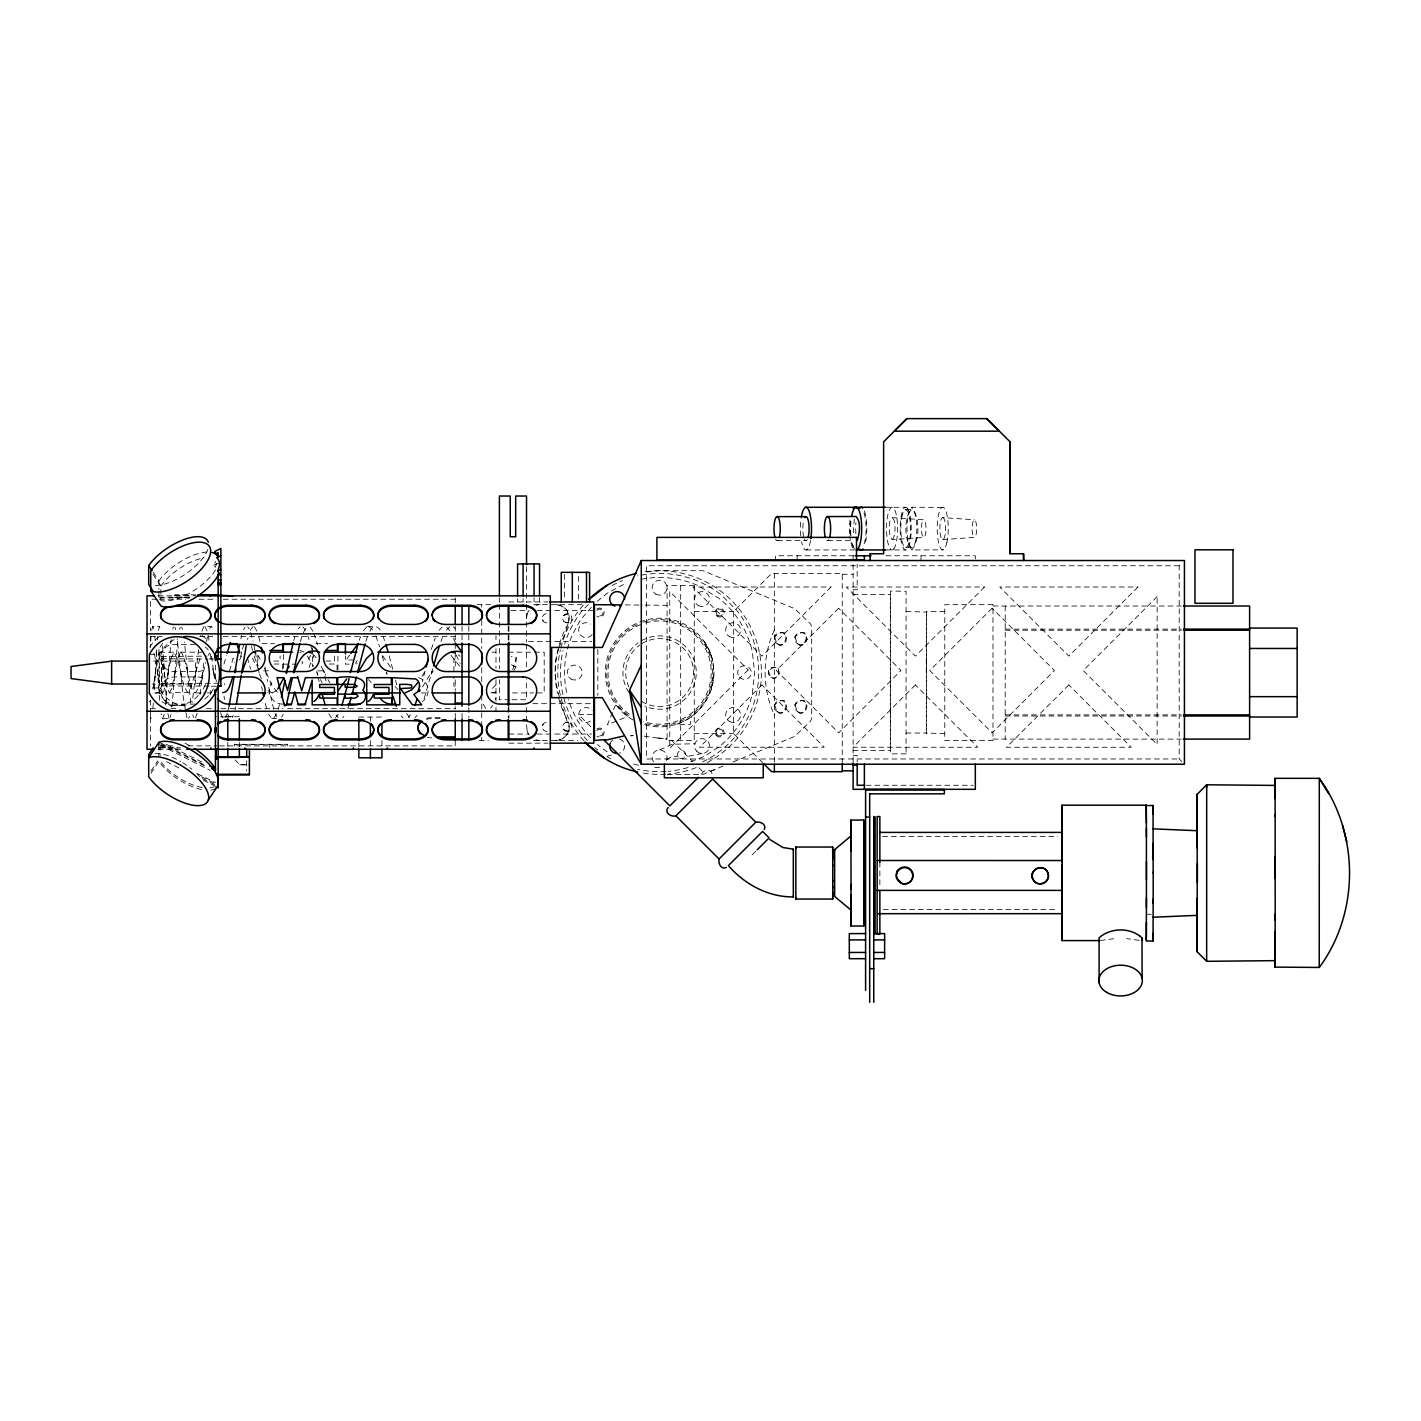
<?xml version="1.0" encoding="UTF-8"?>
<svg xmlns="http://www.w3.org/2000/svg" width="1421" height="1421" viewBox="0 0 1421 1421"><rect width="100%" height="100%" fill="white"/><g stroke="black" fill="none" stroke-linecap="round" stroke-linejoin="round"><path stroke-width="0.75" stroke-dasharray="5 3.75" d="M150.413 714.497L150.413 718.564L152.065 715.74M150.413 700.624L149.045 701.761M944.77 733.662L926.297 733.041L926.439 611.581M513.905 670.303L515.823 667.337L516.214 657.71L511.311 656.378M156.719 649.948L154.125 692.098M220.521 712.774L222.422 717.392L225.815 717.001L216.258 716.681M228.745 716.681L232.387 716.681M154.978 678.119L155.475 669.771M926.297 672.559L926.297 655.347M153.344 703.075L152.598 711.548M151.035 636.075L150.413 647.265L150.413 635.223M157.482 639.894L157.82 636.324M165.369 704.709L171.124 639.468M167.962 674.602L169.969 662.612M177.749 640.995L171.905 707.178M198.62 649.539L192.208 702.347M200.112 694.247L204.144 659.859M201.746 680.517L205.53 662.452M174.73 675.135L177.856 658.42L180.307 652.505M711.264 655.774L703.555 640.64C725.03 668.954 710.536 713.839 676.396 724.213L690.126 724.674L691.547 716.504M154.019 682.044L157.376 658.9L159.507 652.257A20.764 2.913 89.8 0 1 160.147 652.292L166.808 686.556L169.472 692.933L189.153 692.205L200.929 655.809M527.209 614.05L526.534 618.242A13.571 13.571 0 0 1 529.127 610.266M711.264 689.345L713.928 672.559M206.596 641.653L207.59 635.969M158.495 630.444L159.525 626.466L160.573 628.508M168.353 671.067L163.646 691.92L154.96 692.933M175.227 671.28L171.746 688.599L169.472 692.933M195.743 672.559L195.956 671.423M151.71 630.267L152.758 626.448L159.525 626.466M200.645 636.519L200.841 635.489M152.793 689.025L153.361 686.148M558.524 649.202C549.216 676.307 561.366 702.898 569.253 728.049C568.631 734.87 562.574 740.43 555.735 740.448A13.571 13.571 0 0 0 567.601 720.287A98.44 98.44 0 0 1 557.991 695.615M558.915 647.301C564.439 635.294 579.217 607.513 555.735 604.671A13.571 13.571 0 0 1 567.601 624.831A98.44 98.44 0 0 0 557.494 693.448M164.108 714.372L162.616 718.724L161.07 713.733M170.271 717.339L170.875 714.585M247.556 639.539L247.947 637.905M227.822 711.282L229.065 706.113M234.856 710.642L235.779 706.788M202.759 672.559C191.107 721.957 190.005 665.383 181.213 652.221M240.842 638.793L241.748 635.382M240.522 656.644L242.014 651.084M242.511 649.237L244.003 643.66M432.73 668.794L423.192 701.921M425.057 671.227L422.232 681.6M197.164 713.271L195.388 718.351M229.598 670.819L233.168 658.083L234.323 662.328M512.732 669.806L516.214 657.71M300.382 641.564L301.909 636.448M170.982 658.296L174.09 652.203L177.749 659.806M278.125 709.434L279.742 703.821M422.552 686.894L432.055 671.351M223.967 664.069L226.454 655.596M293.738 640.587L294.893 636.697M854.287 518.931L853.311 533.497M431.274 649.361L435.235 638.011M179.543 629.308L180.254 627.105M774.356 630.036C762.047 656.786 762.047 688.315 774.356 715.083M172.776 629.112L173.486 626.998M201.853 631.137L203.896 626.59L211.676 626.501L213.772 630.622M365.854 641.333L367.897 635.72M347.79 708.422L349.122 704.603M227.111 713.644L225.708 716.948L227.609 716.681M359.247 640.178L360.614 636.572M440.919 641.546L442.411 637.674M495.982 698.191L495.343 699.292M612.398 712.56L607.513 724.674L627.691 716.504L615.666 704.479L613.215 710.536M216.667 563.569L215.122 567.388L213.754 565.327A37.337 15.826 -33.5 0 0 215.548 561.437M188.62 718.244L189.508 716.308M303.277 632.7L306.758 627.016M250.274 630.249L253.045 626.448M239.51 660.019L241.588 656.076M542.52 725.438L543.177 724.159M283.17 714.408L281.553 717.232M276.491 713.839L274.146 717.836L271.713 718.582L268.569 714.266M232.351 717.321L233.293 715.562M309.121 667.461L310.4 663.536L308.57 658.243A7.94 7.94 0 0 0 310.648 655.454M243.577 629.823L244.963 627.371M369.957 631.297C371.467 625.471 378.501 625.133 380.348 630.8M338.162 714.408L335.303 718.067M209.615 628.366L211.676 626.501M424.595 671.973L420.35 678.847M431.22 674.158L433.174 670.978M492.607 705.509L490.689 708.155M355.463 663.27L357.204 660.57M208.23 655.294L209.598 653.18M150.963 773.308L158.886 761.354A37.337 15.826 33.5 0 0 202.084 789.632M150.963 771.052L157.749 760.928M363.367 630.604L366.76 626.785M410.527 714.71L408.307 717.427M439.213 630.196L442.091 627.141M349.726 655.081L346.12 659.966L353.278 659.966M417.081 715.402L414.879 717.8M495.982 684.869L490.103 690.748M446.354 630.054L449.835 626.732M342.798 717.641L343.864 716.415M298.357 628.704L300.115 626.821M563.551 615.524L568.702 613.854M588.401 604.476L582.113 610.746A99.133 99.133 0 0 0 564.67 644.068M591.314 607.264L580.319 620.142L572.681 634.103A95.047 95.047 0 0 0 566.943 693.714M597.335 601.261L607.193 593.268L621.172 585.63A95.047 95.047 0 0 1 626.803 583.356M762.509 762.562L733.627 733.662L733.627 611.456L771.639 573.427L842.244 573.427L842.244 764.054M701.512 774.214C703.431 769.543 711.441 768.193 712.187 774.196M752.135 854.856L757.482 849.527M853.115 750.643L890.452 750.501M1181.81 761.585L1179.199 758.974L1179.199 565.771L1181.81 563.16M276.491 690.517L272.459 692.915L267.823 692.915M892.157 539.589C896.314 537.351 896.189 512.395 890.31 519.962A10.977 2.842 -90 0 0 889.368 525.219L889.759 535.06L892.068 539.607L923.721 537.458M666.715 759.738L672.293 756.061L678.279 756.931M301.803 663.962L302.904 662.399L302.016 661.422M213.754 565.327L220.877 561.739M659.61 749.951L672.293 744.267L694.94 743.751M495.982 692.009L490.618 692.791M711.726 770.821L714.532 769.649M723.147 766.079L703.075 774.392L663.838 774.392M733.041 761.976L794.534 736.504L809.704 722.063A6.785 6.785 0 0 0 811.693 717.268L811.693 627.851A6.785 6.785 0 0 0 809.704 623.037L794.534 608.614L703.075 570.709L659.61 570.709L645.685 572.095M690.819 761.709L704.443 756.381L718.884 746.878A95.047 95.047 0 0 0 752.277 693.785L754.675 672.559L752.277 651.404A95.047 95.047 0 0 0 718.884 598.241L698.066 585.63A95.047 95.047 0 0 0 640.534 579.431M356.12 663.944L357.08 663.643M1113.798 938.73L1101.009 940.4M607.513 756.061L611.385 755.048M942.141 507.386L911.82 507.261C903.951 518.203 903.703 539.287 911.998 549.945L943.313 549.838M911.998 549.945C919.867 539.003 920.098 517.919 911.82 507.261M702.045 753.521L684.869 756.931M225.708 716.948L239.35 716.681M299.795 652.399L301.163 652.186M568.702 622.629L565.86 622.629M565.86 722.49L568.702 722.49M568.702 731.264L563.551 729.595M942.674 539.589L974.344 537.422A8.828 2.291 90 0 0 976.387 524.331A8.828 2.291 90 0 0 972.444 524.047A8.828 2.291 90 0 0 974.344 537.422M367.506 626.483L374.913 626.412M149.365 654.477L159.561 654.264A37.337 32.346 88.8 0 1 174.179 639.574M209.313 686.165L161.585 685.863L161.585 658.705L162.811 658.669M161.585 685.863L162.811 685.828L162.811 656.449L161.497 656.431L161.497 683.59L162.811 683.608M155.475 693.128L159.561 693.039A37.337 32.346 88.8 0 0 174.179 707.942M271.713 718.582L276.633 718.546M162.616 718.724L167.891 718.653M234.323 744.373L287.415 744.462M161.497 656.431L207.093 656.147M161.497 683.59L218.159 683.217M195.938 594.831L174.712 594.919L174.712 595.843M174.712 597.637L189.561 597.566M885.265 507.279L905.621 507.261M905.621 509.748L911.82 509.748M777.518 540.619L806.364 540.619M905.781 547.458L911.98 547.458M806.169 549.945L855.229 549.963A21.351 5.524 -90 0 1 849.847 535.912M885.656 549.945L905.781 549.963M853.843 555.771L775.44 555.771L775.44 559.856M885.976 555.771L975.321 555.771L975.321 559.856M1179.199 565.771L646.537 565.771L646.537 758.974L1179.199 758.974M842.244 574.279L853.115 574.279M853.115 589.733L857.183 589.733L857.183 564.119M853.115 594.475L890.452 594.617M158.068 595.843L196.098 595.843M158.815 597.193L190.485 597.193M160.147 597.868L188.993 597.868M157.038 599.236L150.413 599.236L150.413 630.977M159.241 599.236L185.76 599.236M199.011 599.236L214.464 599.236M223.31 599.236L455.253 599.236M508.896 601.953L548.062 601.953M477.012 604.671L490.565 604.671M533.586 604.671L577.867 604.671A13.571 13.571 0 0 0 584.67 602.841M992.977 606.021L1181.348 606.021M511.063 610.426L528.47 610.426M537.174 610.426L593.765 610.426M694.247 611.456L733.627 611.456M944.77 611.456L926.439 611.456L926.439 733.662M1005.198 629.112L1181.348 629.112M1005.198 630.231L1181.348 630.231M150.413 636.448L162.118 636.448M199.633 636.448L212.866 636.448M223.239 636.448L455.253 636.448M528.47 641.439L591.58 641.439M262.032 643.66L274.537 643.66M316.048 643.66L327.487 643.66M195.157 644.388L174.161 644.388A13.571 13.571 0 0 0 160.591 657.959A13.571 13.571 0 0 0 174.161 671.547L197.253 671.547A13.571 13.571 0 0 0 205.228 668.954M491.915 652.186L495.982 652.186M508.203 652.186L544.19 652.186L544.19 692.933L535.735 692.933M159.738 652.186L174.09 652.203M181.018 652.186L202.208 652.203M455.253 658.971L453.903 658.971L453.903 671.174M153.575 661.085L195.494 661.085L195.494 684.034L152.562 684.034M273.773 661.049L280.097 661.049L280.097 655.934M325.889 661.049L334.663 661.049L334.663 655.934M273.916 664.016L282.495 664.016L282.495 670.819M329.281 664.016L337.043 664.016L337.043 670.819M283.383 664.14L297.717 664.14M349.353 664.14L345.427 664.14L345.427 655.951M263.613 670.819L271.997 670.819M317.86 670.819L325.391 670.819M455.253 686.13L453.903 686.13L453.903 676.36M194.837 692.933L205.175 692.915M207.235 692.915L211.374 692.915M421.433 692.933L429.977 692.933M492.128 692.933L495.982 692.933M512.448 692.933L533.603 692.933M509.837 699.718L499.393 699.718L499.393 679.789M511.915 699.718L526.534 699.718L526.534 679.007M532.822 703.679L591.58 703.679M195.157 704.123L174.161 704.123A13.571 13.571 0 0 1 160.591 690.553A13.571 13.571 0 0 1 174.161 676.964L197.253 676.964A13.571 13.571 0 0 1 205.228 679.558M150.413 708.67L155.493 708.67M170.946 708.67L177.572 708.67M206.258 708.67L212.866 708.67M221.037 708.67L283.134 708.67M287.557 708.67L455.253 708.67M592.362 714.532L578.507 714.532L592.237 728.263M1005.198 714.887L1181.348 714.887M1005.198 716.006L1181.348 716.006M358.838 717.072L381.929 717.072M440.137 717.676L431.487 717.676A13.571 9.61 0 0 0 423.511 719.506M440.137 718.635L431.487 718.635A13.571 9.61 0 0 0 423.511 720.465M906.065 733.041L926.297 733.041M694.247 733.662L733.627 733.662M508.896 734.053L528.47 734.053M537.174 734.053L591.58 734.053M992.977 739.098L1181.348 739.098M479.197 740.448L488.344 740.448M533.586 740.448L577.867 740.448M508.896 743.165L548.062 743.165M161.195 745.883L172.492 745.883M187.963 745.883L217.2 745.883M219.314 745.883L455.253 745.883L455.253 740.448M160.076 747.233L177.891 747.233M158.815 747.926L180.68 747.926M158.015 749.276L182.243 749.276M853.115 755.386L857.183 755.386L857.183 761.798M239.9 764.764L249.403 764.764M246.686 764.8L239.9 764.8L235.211 760.075M866.046 785.262L973.207 785.262M882.619 836.472L1057.65 836.472M883.347 909.618L1057.668 909.618M1146.25 914.271L1151.347 914.271M827.821 540.619L854.021 540.673M174.712 595.15L191.693 595.221M189.561 597.921L174.712 597.193M161.585 658.705L207.981 659.024M209.313 659.007L216.827 659.095M211.285 686.219L218.159 686.219M625.258 604.92L642.86 605.097M645.063 605.097L667.088 605.31M152.775 687.906L158.886 688.03A37.337 32.328 -88.8 0 0 186.95 705.775M172.829 705.367L183.007 705.58M906.065 611.456L926.297 612.078M1139.198 940.347L1126.693 938.642M942.78 517.617A10.977 2.86 -90 0 1 945.178 534.278A10.977 2.86 -90 0 1 940.222 533.923A10.977 2.86 -90 0 1 942.78 517.617L974.433 519.766M892.068 517.635L923.739 519.802A8.828 2.291 -90 0 1 925.71 533.053A8.828 2.291 -90 0 1 921.749 533.035A8.828 2.291 -90 0 1 923.739 519.802M656.804 737.979L667.088 739.115L665.881 738.884M663.305 738.529L654.886 737.552M299.902 650.356L303.81 651.973M272.175 692.915L268.196 690.801M644.086 736.131L656.466 737.925M162.438 692.897L159.507 684.531L154.925 657.07M151.106 718.724L150.413 717.605M228.017 716.681L228.905 716.681M187.856 692.915L184.091 686.645L178.797 664.051M368.732 626.43L372.693 629.734M166.026 744.231L203.594 762.864M160.822 744.089L205.441 766.239M197.661 773.788L215.441 782.616M202.315 778.548L216.134 785.422M160.111 742.668L203.594 764.569M160.857 745.528L210.219 770.395M201.622 776.861L215.441 783.824M166.63 761.727L180.218 768.566M203.505 780.289L217.076 787.127M511.436 664.691L515.823 667.337M607.033 756.594L607.176 756.683A99.133 99.133 0 0 0 610.87 758.885M152.758 626.448L153.805 628.633M277.361 692.293L272.015 685.597L264.43 668.207M453.228 626.856L455.253 628.526M446.674 627.141L450.048 630.96M458.415 654.832L460.084 656.289M302.868 626.874L305.444 630.178M451.061 655.365L460.031 666.52M403.173 717.942L401.095 715.829M397.969 689.611L395.02 686.379M671.636 740.448L692.844 761.656M698.901 767.731L703.448 772.26M382.658 655.792L392.533 670.019M310.293 627.265L312.975 631.35M409.461 717.356L406.584 713.466M313.881 654.957L316.19 657.799M247.769 626.945L249.172 629.006M331.448 717.871L327.612 711.779M307.327 656.076L313.597 666.271M254.466 626.785L257.29 631.936M336.138 714.958L338.056 717.552M257.769 654.974L261.091 660.641M204.926 626.572L207.04 630.995M456.141 654.939L460.12 663.376M152.988 574.297L160.91 586.091L160.91 599.289M153.219 572.414L158.886 580.958L158.886 589.395M485.698 708.546L481.737 701.477M386.246 672.719L387.098 674.176L386.512 672.328M327.985 679.558L329.85 682.862M320.382 679.558L322.158 682.719M252.476 658.101L256.171 665.952M321.182 666.271L325.604 674.993M228.905 716.823L227.857 714.337M542.52 619.663L543.177 620.959M275.23 713.715L276.793 716.806M317.842 674.655L316.794 672.559M261.464 678.847L258.871 672.559M453.583 638.047L455.253 642.399M375.872 636.04L379.62 646.892M224.784 684.656L224.394 683.661M383.137 636.661L384.576 640.516M181.71 627.194L182.439 629.485M153.77 653.18L154.303 654.637M193.647 717.463L192.794 714.799M313.881 633.393L317.487 644.637M324.379 672.559L323.526 670.126L324.397 674.087M169.046 718.404L167.856 713.502M186.897 717.623L183.522 699.576L177.181 638.597M216.56 681.636L211.729 666.271M307.931 636.075L309.032 639.432M174.943 627.3L175.671 629.698M250.611 632.487L253.009 641.262M251.233 645.738L253.631 653.98M254.235 656.058L257.858 668.438M266.491 708.173L264.697 701.228M247.378 657.674L250.505 668.954M273.685 709.257L268.32 685.508M389.23 655.951L392.871 669.806M395.518 680.091L397.4 687.142M382.231 655.951L384.381 663.998M258.729 636.555L260.185 642.363M265.443 670.73L267.574 681.441M310.862 645.791L311.767 649.415M312.673 653.021L314.503 660.889M324.841 676.059L326.226 682.24M318.215 677.515L319.139 681.618M316.812 671.245L317.736 675.419M253.915 645.187L254.945 650.161M208.105 635.311L209.171 640.835M164.392 672.666L164.57 673.607M255.318 652.079L257.894 665.969M261.642 686.609L262.405 690.588M264.963 666.875L266.082 673.128M258.267 668.048L259.386 674.318M224.021 696.148L224.607 699.647M526.534 724.674L527.209 731.069M157.909 674.993L157.163 669.984M211.587 656.36L214.713 679.469L213.594 671.103M190.823 703.288L184.41 641.883M180.662 672.559L181.071 676.289M187.039 667.284L187.608 672.559M154.871 636.537L155.226 640.409M166.666 703.271L162.474 645.525M159.614 700.287L156.097 651.031M163.824 664.353L164.41 672.559M1005.198 606.021L1005.198 670.712M1005.198 674.389L1005.198 739.098M921.003 555.771L921.003 559.856M890.328 594.475L890.328 750.643M879.865 862.174L879.865 888.409M853.115 555.771L853.115 762.953M797.163 555.771L797.163 559.856M774.356 573.427L774.356 762.295M680.659 585.647L680.659 740.448M597.832 649.539L597.832 695.491M578.525 576.5L578.525 599.378M564.35 574.457L564.35 597.726M539.554 597.726L539.554 601.953M534.065 597.726L534.065 601.953M526.534 566.872L526.534 602.309M526.534 604.511L526.534 642.15M526.534 644.37L526.534 668.723M526.534 707.445L526.534 722.507M523.088 598.774L523.088 601.953M517.599 598.774L517.599 601.953M508.896 626.466L508.896 641.439M508.896 706.148L508.896 718.511M508.203 626.181L508.203 641.368M508.203 707.658L508.203 717.534M499.393 597.868L499.393 602.309M499.393 604.511L499.393 668.723M495.982 635.738L495.982 639.61M495.982 648.615L495.982 668.367M495.982 679.647L495.982 701.352M495.982 707.445L495.982 711.299M481.737 604.671L481.737 607.193M481.737 620.391L481.737 648.615M481.737 667.852L481.737 685.153M481.737 695.295L481.737 725.225M481.737 737.304L481.737 740.448M468.823 626.217L468.823 641.315M468.823 707.605L468.823 717.498M462.038 626.128L462.038 642.008M462.038 713.289L462.038 718.546M455.253 597.868L455.253 604.671M455.253 626.11L455.253 669.415M455.253 679.842L455.253 690.553M455.253 706.681L455.253 709.239M455.253 713.289L455.253 718.067M381.929 740.643L381.929 747.073M370.384 717.072L370.384 721.353M370.384 740.643L370.384 747.073M358.838 742.792L358.838 747.073M337.932 656.2L337.932 670.819M312.407 647.852L312.407 666.644M287.415 745.883L287.415 744.302L234.323 744.302L234.323 746.167M283.383 654.495L283.383 669.149M269.759 744.675L269.759 747.393M257.858 656.058L257.858 666.378M246.686 760.857L246.686 770.928M239.35 742.419L239.35 746.7M227.804 742.419L227.804 746.7M215.441 665.064L215.441 680.606M160.111 745.243L160.111 755.954M159.561 654.264L159.561 693.039M158.886 591.491L158.886 597.832M158.886 649.255L158.886 688.03M158.743 744.728L158.761 755.794M150.413 700.127L150.413 745.883M154.303 654.14A20.711 2.433 85.3 0 1 154.942 656.466M154.054 682.79A20.729 1.581 -83.9 0 1 153.344 687.036M170.005 663.198A21.066 2.274 -81.5 0 1 170.964 658.989M177.714 659.007A21.297 2.309 80 0 1 178.815 663.429M180.307 652.381A21.155 4.085 89.4 0 1 181.213 652.275M368.181 679.558A13.571 13.571 0 0 1 371.183 682.56M282.797 704.123A13.571 13.571 0 0 1 271.82 682.56M210.841 690.553A13.571 13.571 0 0 1 210.166 694.745M210.166 653.767A13.571 13.571 0 0 1 210.166 662.15M205.228 646.981A13.571 13.571 0 0 1 208.248 649.983M418.715 677.639A13.571 13.571 0 0 1 422.499 701.53M431.487 737.836A13.571 9.61 0 0 1 427.295 737.375M205.334 684.531A37.337 32.346 -88.8 0 1 199.686 693.874M198.301 695.473A37.337 32.346 -88.8 0 1 159.809 700.446M149.756 647.123A37.337 32.346 -88.8 0 1 159.809 636.235M202.084 635.596A37.337 32.328 -88.8 0 1 208.478 640.889M213.559 688.705A37.337 32.328 -88.8 0 1 203.771 699.896M159.951 647.337A37.337 32.328 -88.8 0 1 163.77 642.061M215.512 569.999A37.337 15.826 -33.5 0 1 160.715 600.532M158.886 580.958A37.337 15.826 -33.5 0 1 208.123 552.059M207.821 549.43A37.337 15.826 -33.5 0 1 155.013 585.612M160.91 586.091A37.337 16.519 -33.9 0 1 204.109 557.831M155.013 753.308A37.337 16.519 33.9 0 1 180.716 761.514M182.652 762.668A37.337 16.519 33.9 0 1 191.888 769.241M196.809 773.628A37.337 16.519 33.9 0 1 199.686 776.648M213.914 786.79A37.337 16.519 33.9 0 1 209.882 787.856M202.084 787.5A37.337 16.519 33.9 0 1 159.951 760.75M184.961 743.254A37.337 16.519 33.9 0 1 190.894 746.362M215.512 788.46A37.337 15.826 33.5 0 1 209.882 790.165M535.93 605.328A13.571 13.571 0 0 1 540.122 604.671M540.122 740.448A13.571 13.571 0 0 1 535.93 739.79M529.127 734.852A13.571 13.571 0 0 1 526.534 726.877M546.907 731.495A4.618 4.618 0 0 1 542.289 726.877A4.618 4.618 0 0 1 546.907 722.259M546.907 622.86A4.618 4.618 0 0 1 542.289 618.242A4.618 4.618 0 0 1 546.907 613.623M645.116 571.757A101.85 101.85 0 0 1 703.804 764.32M696.183 767.606A101.85 101.85 0 0 1 667.906 774.054M665.827 774.214A101.85 101.85 0 0 1 643.056 773.042M584.013 740.785A101.85 101.85 0 0 1 561.331 699.239M560.336 695.224A101.85 101.85 0 0 1 560.336 649.894M560.815 647.887A101.85 101.85 0 0 1 584.013 604.316M659.61 767.606A95.047 95.047 0 0 1 653.234 767.393M638.455 765.226A95.047 95.047 0 0 1 630.249 762.953M607.193 751.851A95.047 95.047 0 0 1 597.513 744.515M590.354 737.659A95.047 95.047 0 0 1 573.977 713.804L572.681 710.997A95.047 95.047 0 0 1 568.489 699.576M702.631 761.869A99.133 99.133 0 0 0 737.108 610.746L721.424 595.062A99.133 99.133 0 0 0 637.549 575.914M688.101 767.5A99.133 99.133 0 0 1 668.119 771.319M666.005 771.479A99.133 99.133 0 0 1 637.549 769.205M597.815 750.057A99.133 99.133 0 0 1 594.635 747.41M587.406 740.483A99.133 99.133 0 0 1 562.965 650.498M612.149 585.541A99.133 99.133 0 0 1 622.7 580.567M596.856 610.55A3.393 3.393 0 0 1 601.882 610.018A3.393 3.393 0 0 1 601.882 615.062A3.393 3.393 0 0 1 596.856 614.547M596.856 730.572A3.393 3.393 0 0 1 601.882 730.039A3.393 3.393 0 0 1 601.882 735.083A3.393 3.393 0 0 1 596.856 734.568M590.514 721.033A7.46 7.46 0 0 1 580.07 719.381A7.46 7.46 0 0 1 581.722 708.955A7.46 7.46 0 0 1 592.166 710.607M592.166 634.512A7.46 7.46 0 0 1 581.722 636.164A7.46 7.46 0 0 1 580.07 625.737A7.46 7.46 0 0 1 590.514 624.085M619.485 738.956A7.46 7.46 0 0 1 619.485 753.166M610.071 743.751A7.46 7.46 0 0 1 612.788 740.021M653.571 761.816A7.46 7.46 0 0 1 654.619 751.869A7.46 7.46 0 0 1 664.619 751.869A7.46 7.46 0 0 1 665.65 761.816M633.056 719.932A54.318 54.318 0 0 1 628.864 627.78A54.318 54.318 0 0 1 713.378 664.762A54.318 54.318 0 0 1 642.825 724.213M643.251 622.185A52.95 52.95 0 0 1 712.56 671.529A52.95 52.95 0 0 1 645.223 723.52M628.491 715.402A52.95 52.95 0 0 1 639.379 623.624M645.596 622.895A51.6 51.6 0 0 1 711.211 673.554A51.6 51.6 0 0 1 643.677 721.637M629.29 714.301A51.6 51.6 0 0 1 643.677 623.482M641.28 640.818A36.662 36.662 0 0 1 696.219 670.623A36.662 36.662 0 0 1 644.708 706.059M628.881 692.542A36.662 36.662 0 0 1 638.065 642.896M641.404 643.908A33.944 33.944 0 0 1 685.313 650.374A33.944 33.944 0 0 1 685.313 694.745A33.944 33.944 0 0 1 641.404 701.21M628.899 687A33.944 33.944 0 0 1 639.663 645.098M596.962 728.937A4.476 4.476 0 0 1 602.93 729.577A4.476 4.476 0 0 1 602.93 735.563A4.476 4.476 0 0 1 596.962 736.202M596.962 608.916A4.476 4.476 0 0 1 602.93 609.556A4.476 4.476 0 0 1 602.93 615.542A4.476 4.476 0 0 1 596.962 616.163M778.086 540.122A12.079 3.126 90 0 1 775.617 539.198M807.306 539.589A12.079 3.126 -90 0 1 804.464 539.198M803.682 536.872A12.079 3.126 -90 0 1 803.842 519.784M810.556 540.566A21.351 5.524 90 0 1 801.622 541.756M800.787 535.912A21.351 5.524 90 0 1 801.391 516.676M849.669 533.781A21.351 5.524 -90 0 1 850.167 518.576M853.684 546.73A18.846 4.885 -90 0 1 851.197 540.211M850.451 535.06A18.846 4.885 -90 0 1 851.001 518.061M863.968 512.999A18.846 4.885 90 0 1 866.082 530.921A18.846 4.885 90 0 1 862.902 546.339M855.886 533.781A21.351 5.524 90 0 1 855.922 522.733M864.323 510.938A21.351 5.524 90 0 1 864.643 545.451M828.78 539.643A12.079 3.126 -90 0 1 826.844 540.406M854.358 548.772A21.351 5.524 -90 0 1 851.747 541.419M850.93 535.522A21.351 5.524 -90 0 1 851.339 518.221M768.512 670.872C774.676 694.78 787.536 655.17 768.512 670.872M774.658 636.715C781.586 663.607 796.062 619.041 774.658 636.715M774.658 704.621C781.586 731.513 796.062 686.929 774.658 704.621M795.032 636.715C801.959 663.607 816.436 619.041 795.032 636.715M795.032 704.621C801.959 731.513 816.436 686.929 795.032 704.621M893.951 548.684L893.773 548.932A21.351 5.524 -90 0 1 886.651 524.42A21.351 5.524 -90 0 1 895.674 512.43A21.351 5.524 -90 0 1 893.951 548.684M748.174 669.895L669.753 748.316L669.753 591.491L748.174 669.895M831.054 587.015L761.958 656.111L692.844 587.015L831.054 587.015M761.958 684.922L699.629 747.233L824.269 747.233L761.958 684.922M838.674 608.206L776.346 670.517L838.674 732.845L900.985 670.517L838.674 608.206M984.504 587.015L915.39 656.111L846.294 587.015L984.504 587.015M915.39 684.922L853.08 747.233L977.719 747.233L915.39 684.922M992.107 608.206L929.796 670.517L992.107 732.845L1054.435 670.517L992.107 608.206M1137.937 587.015L1068.841 656.111L999.727 587.015L1137.937 587.015M1068.841 684.922L1006.512 747.233L1131.152 747.233L1068.841 684.922M1157.138 596.607L1083.246 670.517L1157.138 744.426L1157.138 596.607M633.233 735.652L630.587 735.776L633.215 735.634M694.247 585.647L667.088 585.647L667.088 740.448L694.247 740.448L694.247 585.647M992.977 604.671L944.77 604.671L944.77 740.448L992.977 740.448L992.977 604.671M906.065 753.876L890.452 753.876L890.452 591.083L906.065 591.243L906.065 753.876M907.504 508.434L907.326 508.203A21.351 5.524 -90 0 0 900.292 533.124A21.351 5.524 -90 0 0 909.369 544.58A21.351 5.524 -90 0 0 907.504 508.434M564.972 730.874A4.618 4.618 0 0 0 571.899 726.877A4.618 4.618 0 0 0 564.972 722.88A4.618 4.618 0 0 0 564.972 730.874M563.853 621.332A4.618 4.618 0 0 0 571.668 619.663A4.618 4.618 0 0 0 566.322 613.73A4.618 4.618 0 0 0 563.853 621.332M717.925 615.488A3.393 3.393 0 0 0 723.023 612.54A3.393 3.393 0 0 0 717.925 609.609A3.393 3.393 0 0 0 717.925 615.488M717.108 734.835A3.393 3.393 0 0 0 722.863 733.609A3.393 3.393 0 0 0 718.919 729.239A3.393 3.393 0 0 0 717.108 734.835M698.315 605.524A7.46 7.46 0 0 0 709.523 599.058A7.46 7.46 0 0 0 698.315 592.593A7.46 7.46 0 0 0 698.315 605.524M739.435 677.106A6.785 6.785 0 0 0 750.945 674.655A6.785 6.785 0 0 0 743.076 665.916A6.785 6.785 0 0 0 739.435 677.106M655.88 594.156A7.46 7.46 0 0 0 667.088 587.69A7.46 7.46 0 0 0 655.88 581.225A7.46 7.46 0 0 0 655.88 594.156M729.382 721.459A7.46 7.46 0 0 0 740.59 714.994A7.46 7.46 0 0 0 729.382 708.528A7.46 7.46 0 0 0 729.382 721.459M571.011 679.025A7.46 7.46 0 0 0 582.219 672.559A7.46 7.46 0 0 0 571.011 666.094A7.46 7.46 0 0 0 571.011 679.025M696.503 751.052A7.46 7.46 0 0 0 709.15 748.37A7.46 7.46 0 0 0 700.5 738.742A7.46 7.46 0 0 0 696.503 751.052M729.382 636.59A7.46 7.46 0 0 0 740.59 630.125A7.46 7.46 0 0 0 729.382 623.659A7.46 7.46 0 0 0 729.382 636.59M679.54 758.068A4.068 4.068 0 0 0 685.65 754.533A4.068 4.068 0 0 0 679.54 750.999A4.068 4.068 0 0 0 679.54 758.068M716.291 735.563A4.476 4.476 0 0 0 723.893 733.947A4.476 4.476 0 0 0 718.689 728.191A4.476 4.476 0 0 0 716.291 735.563M717.392 616.43A4.476 4.476 0 0 0 724.106 612.54A4.476 4.476 0 0 0 717.392 608.668A4.476 4.476 0 0 0 717.392 616.43M777.411 711.797A6.11 6.11 0 0 0 786.577 706.503A6.11 6.11 0 0 0 777.411 701.21A6.11 6.11 0 0 0 777.411 711.797M797.785 711.797A6.11 6.11 0 0 0 806.95 706.503A6.11 6.11 0 0 0 797.785 701.21A6.11 6.11 0 0 0 797.785 711.797M777.411 643.908A6.11 6.11 0 0 0 786.577 638.615A6.11 6.11 0 0 0 777.411 633.322A6.11 6.11 0 0 0 777.411 643.908M797.785 643.908A6.11 6.11 0 0 0 806.95 638.615A6.11 6.11 0 0 0 797.785 633.322A6.11 6.11 0 0 0 797.785 643.908M770.964 677.266A5.435 5.435 0 0 0 779.117 672.559A5.435 5.435 0 0 0 770.964 667.852A5.435 5.435 0 0 0 770.964 677.266M902.388 514.793A18.846 4.885 90 0 0 904.271 546.623A18.846 4.885 90 0 0 910.452 524.402A18.846 4.885 90 0 0 902.388 514.793M915.231 542.413A18.846 4.885 -90 0 0 913.348 510.583A18.846 4.885 -90 0 0 907.149 532.822A18.846 4.885 -90 0 0 915.231 542.413M946.83 542.858A21.351 5.524 -90 0 0 943.864 507.723A21.351 5.524 -90 0 0 937.487 535.237A21.351 5.524 -90 0 0 946.83 542.858"/><path stroke-width="1.5" d="M832.777 881.02L832.777 864.945M832.759 888.285L832.759 880.274M851.055 889.404L850.93 820.077L863.826 820.077L863.826 925.995L850.93 925.995L850.824 908.072M851.019 884.466L850.93 925.995M1062.251 864.305L1062.091 940.578L1099.943 940.578M1061.984 861.606L1061.984 857.804M1061.913 852.671L1062.091 805.192L1146.267 805.192L1146.427 837.058M1062.251 897.948L1062.233 860.522L877.148 860.504M1146.427 907.61L1146.41 828.425M1153.23 872.174L1153.053 941.004L1146.267 941.004L1146.303 938.713M1197.015 832.511L1197.193 794.286L1206.695 784.783L1275.01 785.422L1275.099 798.531M1275.188 920.399L1275.152 814.517M832.742 894.04L832.759 886.811M851.001 894.786L850.93 910.044L834.642 896.456L834.642 849.616L850.93 836.028L851.001 851.286M1061.984 859.314L1062.002 846.88M1062.002 849.385L1062.02 838.514M1062.144 907.575L1062.162 896.598M1146.427 897.948L1146.303 938.642M1153.142 903.188L1153.159 899.102M1197.281 898.001L1197.193 915.355L1153.053 917.22M1275.188 914.058L1275.01 967.115L1319.31 967.452C1359.79 912.477 1359.435 833.381 1319.292 778.335L1274.974 778.335L1274.868 786.524M1275.152 931.572L1275.01 960.649L1206.695 961.307L1197.193 951.804L1197.015 913.579M1146.392 922.122L1146.303 939.885M793.309 895.781L793.327 896.935L793.327 849.154L793.344 850.309M832.742 891.979L832.706 899.049L795.849 899.049L795.813 897.788M1062.02 841.96L1062.091 832.528M1062.126 904.182L1062.073 913.667L878.178 913.685M1152.982 813.967L1153.035 805.547L1146.25 805.547L1146.392 822.901M1206.642 787.341L1206.695 784.783L1206.66 960.649M1319.256 967.115L1319.292 778.335L1328.706 793.717M795.849 899.049L795.849 847.04L832.706 847.04L832.759 859.279M832.688 848.319L832.706 847.04M832.688 850.699L832.706 849.634L832.724 850.948M832.724 895.319L832.706 896.402M850.93 820.077L850.824 837.999L850.93 836.028M863.826 820.077L863.826 925.995M1197.281 848.248L1197.193 830.717L1153.053 828.852M1197.193 951.804L1197.193 794.286M1146.232 807.075L1146.267 805.192M1062.109 908.623L1062.073 909.618L1062.038 907.042M1141.916 939.867L1142.004 937.984L1140.015 936.19M234.199 676.591L229.065 706.113M234.856 672.399L239.492 645.027M241.286 675.241L236.437 703.768M241.588 673.252L246.206 645.898M1047.934 873.24C1044.542 861.908 1026.726 870.291 1033.351 880.061C1037.614 887.876 1050.741 882.263 1048.005 873.773M284.946 680.464L281.394 697.178M286.367 673.376L293.17 642.523M293.454 672.63L299.813 643.571M292.175 679.007L286.42 704.763M356.493 676.947L352.142 694.23M357.737 671.778L365.073 643.837M351.129 670.179L358.234 643.411M347.506 685.188L349.122 678.545M347.133 686.716L341.875 705.42M426.176 667.035L428.432 658.864M433.529 665.863L439.515 645.507M351.236 697.48L349.122 704.603M419.444 691.583L419.959 689.789M227.076 653.482L230.309 642.523L230.611 643.66L236.952 643.66L239.51 652.932M417.206 698.866L414.968 705.278M234.66 672.559L235.904 669.06M241.872 672.559C245.851 662.435 248.782 646.111 264.43 652.186M233.275 676.485C230.415 681.529 229.811 692.24 222.706 692.666M764.285 829.455C766.896 824.269 760.075 821.231 755.812 822.191L712.667 779.045L675.899 815.832C671.032 817.395 663.856 812.386 668.19 807.519M218.159 785.458L218.159 774.871M857.431 539.643C859.687 532.591 861.073 522.395 856.117 516.516L827.182 516.569M641.28 560.531L602.309 647.443L551.668 647.443L551.668 697.675L602.309 697.675L641.28 764.214L1184.439 764.214L1184.439 560.531L641.28 560.531L641.28 764.214L629.503 690.269L641.28 665.152M286.278 672.559L287.344 670.215M293.738 672.559C298.517 661.813 304.254 646.555 319.636 652.186M283.614 678.368L277.717 689.025M288.374 667.977L289.191 666.254M350.205 672.559L351.626 669.93M357.932 672.559L366.423 658.562L372.089 653.18M346.742 678.847L337.772 691.05M218.159 785.351L208.283 800.023M436.123 666.271C441.185 656.893 450.226 648.367 462.038 652.186M218.159 778.566L215.512 772.296A37.337 15.826 33.5 0 0 187.945 748.245A37.337 15.826 33.5 0 0 158.886 742.366L148.69 757.748A37.337 15.826 33.5 0 1 197.306 777.802A37.337 15.826 33.5 0 1 197.306 805.636A37.337 15.826 33.5 0 1 148.69 776.736L148.69 754.604L153.219 747.872M698.457 777.269L669.842 805.867L604.422 740.448L623.322 736.131M418.076 682.293L411.912 689.718L404.967 692.933M350.934 653.447L358.128 643.66M906.918 418.627L883.613 441.807L883.613 553.746L870.025 553.746M726.291 867.467C721.104 870.061 718.067 863.24 719.044 858.977L755.812 822.191M757.162 849.847L769.098 837.91L762.597 831.409L728.369 865.638C744.657 884.288 768.051 897.095 793.184 896.935M589.022 599.396L607.335 585.168M604.991 739.648L594.44 740.448L594.44 697.906M217.75 686.254L220.877 686.29L220.877 548.453L214.695 551.561L216.045 553.622L218.159 552.556L218.159 556.979M220.877 555.629L216.703 557.707A37.337 16.519 -33.9 0 1 217.626 571.118L219.118 573.32A37.337 16.519 -33.9 0 1 191.995 599.52A37.337 16.519 -33.9 0 1 160.91 605.897L150.733 590.727L150.733 570.922A37.337 16.519 -33.9 0 1 199.331 542.183A37.337 16.519 -33.9 0 1 199.331 571.206A37.337 16.519 -33.9 0 1 150.733 590.727M217.626 571.118L220.877 569.501M219.118 573.32L218.159 573.8L218.159 659.397M288.143 692.933L335.125 692.578M111.637 661.174L71.05 666.502L71.05 678.581L111.637 683.945M210.024 595.843L210.344 594.902L233.097 595.843M179.81 710.145A37.337 32.346 88.8 0 0 212.049 697.924A37.337 32.346 88.8 0 0 216.827 659.095L220.877 659.131M198.052 594.831L218.159 594.777M211.711 594.902L210.024 595.15L211.711 595.168M1010.047 553.746L1009.887 441.807L1009.887 553.746L1023.617 553.746L1023.617 560.531L1023.475 553.746M805.778 507.279L854.856 507.279M856.081 507.261L885.265 507.279M776.754 516.64L805.6 516.64M885.656 549.945L856.241 549.945A21.351 5.524 -90 0 0 861.037 518.612A21.351 5.524 -90 0 0 851.641 516.338M855.3 555.771L871.037 555.771M855.957 559.856L864.377 559.856M218.159 574.795L220.877 574.795M218.159 579.999L220.877 579.999M218.159 582.574L220.877 582.574M218.159 583.196L220.877 583.196M218.159 584.83L220.877 584.83M218.159 595.168L198.052 595.239M153.805 595.843L147.02 595.843L147.02 749.276L153.805 749.276M197.555 595.843L550.3 595.843L550.3 749.276L186.613 749.276M549.572 601.953L593.765 601.953L593.765 743.165L550.229 743.165M176.275 605.239L197.253 605.239A13.571 9.61 0 0 1 210.841 614.849A13.571 9.61 0 0 1 197.253 624.441L174.161 624.441A13.571 9.61 0 0 1 161.248 617.815A13.571 9.61 0 0 1 166.186 607.069M1183.551 606.021L1249.61 606.021L1249.61 739.098L1183.551 739.098M468.823 624.441L445.75 624.441A13.571 9.61 0 0 1 432.162 614.849A13.571 9.61 0 0 1 445.75 605.239L468.823 605.239A13.571 9.61 0 0 1 482.412 614.849A13.571 9.61 0 0 1 468.823 624.441L468.823 607.176M1249.61 628.082L1297.142 628.082L1297.142 717.037L1249.61 717.037M1183.551 629.112L1249.61 629.112M1183.551 630.231L1249.61 630.231M147.02 633.855L550.3 633.855M294.005 643.66L283.383 643.66L283.383 652.275M1249.61 648.456L1297.142 648.456M269.724 650.481L282.886 650.481L282.886 643.66M325.48 650.481L337.452 650.481L337.452 643.66M215.743 652.186L239.794 652.186M270.914 652.186L292.513 652.186M324.024 652.186L356.92 652.186M377.879 652.186L426.3 652.186M218.159 655.987L215.441 655.987L215.441 660.623M215.441 656.182L218.159 656.182M218.159 658.9L220.877 658.9M146.949 661.085L111.637 661.085L111.637 684.034L146.097 684.034M337.701 684.371L354.078 684.371L357.222 686.059L355.552 687.249L345.179 687.338L345.179 684.425M220.877 685.846L218.159 685.846L218.159 787.927L217.076 787.127A37.337 15.826 33.5 0 1 215.512 788.46M237.431 692.933L265.656 692.915M351.875 692.933L400.544 692.933M432.126 692.933L462.038 692.933M337.701 694.07L356.6 694.247L358.163 696.361L354.895 698.155L345.179 698.155L345.179 694.07M1249.61 696.663L1297.142 696.663M455.253 703.111L462.038 703.111M287.273 704.123L291.412 704.123M297.611 704.123L305.888 704.123M347.932 704.123L360.206 704.123M395.624 704.123L391.432 704.123A13.571 13.571 0 0 1 380.455 698.528M147.02 711.264L550.3 711.264M1183.551 714.887L1249.61 714.887M1183.551 716.006L1249.61 716.006M437.97 736.877L455.253 736.877M437.97 737.836L455.253 737.836M468.823 739.879L445.75 739.879A13.571 9.61 0 0 1 432.162 730.27A13.571 9.61 0 0 1 445.75 720.678L468.823 720.678A13.571 9.61 0 0 1 482.412 730.27A13.571 9.61 0 0 1 468.823 739.879L468.823 719.435M218.159 756.736L249.403 756.736M215.441 756.842L249.403 756.825M218.195 757.429L239.35 757.429L239.35 748.849M215.441 759.098L218.159 759.098M853.115 765.12L857.183 765.12M842.244 770.839L853.115 770.839M217.537 774.303L249.403 774.267M217.537 774.96L249.403 774.978L249.403 749.276M864.377 785.262L857.183 785.262L857.183 763.93M865.602 789.739L944.361 789.739M869.688 793.824L944.361 793.824L944.361 789.508L865.602 789.508L865.602 990.419M865.602 817.093L869.688 817.093M879.865 832.404L1062.091 832.404L1062.144 844.944M877.148 890.381L1062.251 890.399M865.602 933.597L849.314 933.597L849.314 958.695L865.602 958.695M873.755 933.597L884.626 933.597L884.626 958.695L873.755 958.695M877.148 934.023L879.865 934.023L879.865 890.363M849.314 939.903L865.602 939.903M873.755 939.903L884.626 939.903M849.314 952.443L865.602 952.443M873.755 952.443L884.626 952.443M869.688 968.66L873.755 968.66M620.853 604.902L594.44 604.671L594.44 647.905M451.896 652.186L455.324 652.932M210.024 594.919L210.344 595.843M253.631 652.186L255.833 653.003M793.184 849.154L782.935 847.52L769.756 839.438M308.677 652.186L311.679 653.127M209.526 765.812L215.441 768.761M211.498 768.548L215.441 770.537M216.01 773.557L218.159 774.64M455.253 643.358L462.038 651.955M584.67 742.277A13.571 13.571 0 0 1 587.477 744.444L604.6 758.263M1139.997 936.19C1128.416 927.256 1109.854 928.002 1099.09 937.86L1099.108 982.817M587.477 744.444L602.93 757.162M1010.047 441.807L986.831 418.627L906.829 418.627L894.235 431.185L999.265 431.185L986.742 418.627M764.036 764.072L771.639 771.692L842.244 771.692L842.244 764.054M675.899 815.832L719.044 858.977M641.28 707.267L629.503 690.269L641.28 724.071M208.301 542.271A37.337 15.826 -33.5 0 0 182.652 540.051A37.337 15.826 -33.5 0 0 148.69 565.576L152.083 570.691M153.219 591.385L148.69 584.546L148.69 565.576M216.045 553.622L217.449 556.108M896.58 878.071L902.015 883.525A8.49 8.49 0 0 0 913.081 876.331A8.49 8.49 0 0 0 903.756 867.005A8.49 8.49 0 0 0 896.58 878.071L896.633 878.267M216.827 659.095L216.205 657.55A37.337 32.346 88.8 0 0 183.682 636.697M396.352 706.273L392.978 696.272M385.908 644.495L388.182 652.186M325.089 704.692L321.945 693.501M218.159 777.962L218.479 779.099M1342.436 825.139L1346.788 841.836M262.778 692.436L263.542 696.112M261.269 647.372L262.37 652.932M217.271 648.509L217.822 652.168M1062.091 940.578L1061.913 897.752M1153.035 805.547L1153.177 873.151M1274.974 778.335L1275.17 816.489M832.688 897.788L832.706 899.049M795.849 847.04L795.867 848.284M1197.193 830.717L1197.21 832.813M1062.091 805.192L1062.251 861.499M850.895 908.232L850.93 910.044M834.642 849.616L834.66 850.753M1153.053 941.004L1152.982 933.402M1274.886 962.035L1274.939 967.115M1062.091 836.507L1062.109 839.047M1062.073 913.632L1062.02 901.127M1153.142 843.239L1153.177 859.492M1142.004 937.984L1142.111 978.341M1062.144 841.818L1062.162 853.595M1062.002 892.477L1062.002 904.253M832.742 851.961L832.759 865.798M1062.18 851.463L1062.18 862.476M1061.984 894.466L1061.984 890.789M1275.223 856.597L1275.223 878.551M1197.388 863.542L1197.388 882.53M1146.445 861.499L1146.445 879.99M1061.913 860.185L1061.931 862.032M975.321 764.214L975.321 789.33L853.115 789.33L853.115 762.953M879.865 862.387L879.865 816.56L877.148 816.56L877.148 933.863M875.105 816.738L875.105 933.863M873.755 816.453L873.755 1002.373M870.185 553.746L870.025 560.531M869.688 793.575L869.688 1002.373M864.377 555.771L864.377 560.531M864.377 764.214L864.377 789.33M774.356 764.32L774.356 771.692M763.219 764.214L763.219 777.802L664.371 777.802L664.371 764.214M589.591 601.953L589.591 572.343L561.259 572.343L561.259 601.953M586.5 572.343L586.5 601.953M572.326 572.343L572.326 601.953M539.554 595.612L539.554 563.924L517.599 563.924L517.599 595.843M534.065 563.924L534.065 595.612M534.012 747.926L534.012 749.276M526.534 564.67L526.534 496.036L515.681 496.036L515.681 536.765L510.246 536.765L510.246 496.036L499.393 496.036L499.393 595.665M523.088 563.924L523.088 595.843M508.896 605.737L508.896 624.476M508.896 642.328L508.896 704.78M508.896 720.642L508.896 739.382M508.203 607.158L508.203 624.228M508.203 643.447L508.203 705.509M508.203 719.399L508.203 739.808M481.737 610.852L481.737 618.437M481.737 652.168L481.737 664.264M481.737 686.219L481.737 695.242M481.737 725.225L481.737 733.2M468.823 643.5L468.823 705.562M462.038 606.483L462.038 624.228M462.038 643.003L462.038 706.237M462.038 718.99L462.038 740.448M455.253 606.483L455.253 624.228M455.253 692.205L455.253 704.638M455.253 718.724L455.253 740.448M387.365 747.926L387.365 749.276M381.929 723.502L381.929 736.362M381.929 749.222L381.929 757.802L358.838 757.802L358.838 749.222M370.384 723.502L370.384 736.362M370.384 749.222L370.384 757.802M358.838 719.204L358.838 740.643M353.403 747.926L353.403 749.276M345.427 653.909L345.427 643.66L337.932 643.66L337.932 652.026M246.686 749.276L246.686 757.233M244.785 747.926L244.785 749.276M239.35 718.813L239.35 740.27M227.804 718.831L227.804 740.27M227.804 748.849L227.804 757.429M216.258 727.41L216.258 731.691M216.258 748.849L216.258 757.429M215.441 689.487L215.441 770.928M210.841 747.926L210.841 749.276M158.886 742.366L158.886 744.533M373.119 694.745A13.571 13.571 0 0 1 368.181 701.53M318.801 694.745A13.571 13.571 0 0 1 313.863 701.53M423.511 735.048A13.571 9.61 0 0 1 420.509 721.637M420.509 733.875A13.571 9.61 0 0 1 420.509 722.596M212.031 552.449A37.337 15.826 -33.5 0 1 218.159 556.854M194.428 748.512A37.337 16.519 33.9 0 1 215.512 769.027M220.504 668.954A13.571 13.571 0 0 0 228.479 671.547L251.57 671.547A13.571 13.571 0 0 0 265.141 657.959A13.571 13.571 0 0 0 251.57 644.388L228.479 644.388A13.571 13.571 0 0 0 214.908 657.959M217.502 698.528A13.571 13.571 0 0 0 228.479 704.123L251.57 704.123A13.571 13.571 0 0 0 265.141 690.553A13.571 13.571 0 0 0 251.57 676.964L228.479 676.964A13.571 13.571 0 0 0 220.504 679.558M215.566 694.745A13.571 13.571 0 0 1 214.908 690.553M217.502 735.918A13.571 9.61 0 0 0 228.479 739.879L251.57 739.879A13.571 9.61 0 0 0 265.141 730.27A13.571 9.61 0 0 0 251.57 720.678L228.479 720.678A13.571 9.61 0 0 0 217.502 724.621M215.566 733.236A13.571 9.61 0 0 1 215.566 727.303M492.075 721.548A13.571 9.61 0 0 0 487.154 732.277A13.571 9.61 0 0 0 500.068 738.92L523.141 738.92A13.571 9.61 0 0 0 536.054 732.277A13.571 9.61 0 0 0 531.134 721.548M495.876 720.181A13.571 9.61 0 0 1 500.068 719.719M523.141 719.719A13.571 9.61 0 0 1 527.351 720.181M434.755 723.662A13.571 9.61 0 0 0 433.654 733.68A13.571 9.61 0 0 0 445.75 738.92L468.823 738.92A13.571 9.61 0 0 0 481.755 732.277A13.571 9.61 0 0 0 476.817 721.548M441.558 720.181A13.571 9.61 0 0 1 445.75 719.719M468.823 719.719A13.571 9.61 0 0 1 473.033 720.181M380.455 723.662A13.571 9.61 0 0 0 379.336 733.68A13.571 9.61 0 0 0 391.432 738.92L414.523 738.92A13.571 9.61 0 0 0 426.62 733.68A13.571 9.61 0 0 0 425.501 723.662M383.457 721.548A13.571 9.61 0 0 1 391.432 719.719M414.523 719.719A13.571 9.61 0 0 1 422.499 721.548M326.137 723.662A13.571 9.61 0 0 0 325.018 733.68A13.571 9.61 0 0 0 337.114 738.92L360.206 738.92A13.571 9.61 0 0 0 372.302 733.68A13.571 9.61 0 0 0 371.183 723.662M329.139 721.548A13.571 9.61 0 0 1 337.114 719.719M360.206 719.719A13.571 9.61 0 0 1 364.398 720.181M274.821 721.548A13.571 9.61 0 0 0 269.883 732.277A13.571 9.61 0 0 0 282.797 738.92L305.888 738.92A13.571 9.61 0 0 0 318.801 732.277A13.571 9.61 0 0 0 313.863 721.548M278.605 720.181A13.571 9.61 0 0 1 282.797 719.719M305.888 719.719A13.571 9.61 0 0 1 310.08 720.181M217.502 734.959A13.571 9.61 0 0 0 228.479 738.92L251.57 738.92A13.571 9.61 0 0 0 264.484 732.277A13.571 9.61 0 0 0 259.546 721.548M215.566 732.277A13.571 9.61 0 0 1 214.908 729.31M217.502 723.662A13.571 9.61 0 0 1 220.504 721.548M224.287 720.181A13.571 9.61 0 0 1 228.479 719.719M251.57 719.719A13.571 9.61 0 0 1 255.762 720.181M163.184 723.662A13.571 9.61 0 0 0 162.065 733.68A13.571 9.61 0 0 0 174.161 738.92L197.253 738.92A13.571 9.61 0 0 0 210.841 729.31A13.571 9.61 0 0 0 197.253 719.719M169.969 720.181A13.571 9.61 0 0 1 174.161 719.719M531.134 623.57A13.571 9.61 0 0 0 536.054 612.842A13.571 9.61 0 0 0 523.141 606.199L500.068 606.199A13.571 9.61 0 0 0 486.479 615.808M492.075 623.57A13.571 9.61 0 0 1 487.154 618.774M481.755 618.774A13.571 9.61 0 0 0 468.823 606.199L445.75 606.199A13.571 9.61 0 0 0 432.162 615.808M434.755 621.439A13.571 9.61 0 0 1 432.837 618.774M425.501 621.439A13.571 9.61 0 0 0 426.62 611.439A13.571 9.61 0 0 0 414.523 606.199L391.432 606.199A13.571 9.61 0 0 0 378.519 618.774M373.119 618.774A13.571 9.61 0 0 0 360.206 606.199L337.114 606.199A13.571 9.61 0 0 0 324.201 618.774M313.863 623.57A13.571 9.61 0 0 0 318.801 612.842A13.571 9.61 0 0 0 305.888 606.199L282.797 606.199A13.571 9.61 0 0 0 269.883 612.842A13.571 9.61 0 0 0 274.821 623.57M259.546 623.57A13.571 9.61 0 0 0 264.484 612.842A13.571 9.61 0 0 0 251.57 606.199L228.479 606.199A13.571 9.61 0 0 0 216.383 611.439A13.571 9.61 0 0 0 217.502 621.439M210.166 618.774A13.571 9.61 0 0 0 197.253 606.199L174.161 606.199A13.571 9.61 0 0 0 161.248 618.774M637.745 772.029A101.85 101.85 0 0 1 585.416 742.33M588.898 599.271A101.85 101.85 0 0 1 636.342 573.409M621.563 605.097A7.46 7.46 0 0 1 619.485 606.163M614.867 606.163A7.46 7.46 0 0 1 609.875 597.513A7.46 7.46 0 0 1 617.957 591.633A7.46 7.46 0 0 1 624.654 599.058M617.176 753.521A7.46 7.46 0 0 1 610.071 743.751M774.836 536.872A12.079 3.126 90 0 1 774.996 519.784A12.079 3.126 90 0 1 779.419 520.388A12.079 3.126 90 0 1 779.259 537.475M804.659 517.67A12.079 3.126 -90 0 1 808.567 521.88A12.079 3.126 -90 0 1 808.105 537.475M801.391 516.676A21.351 5.524 90 0 1 804.091 508.558L804.286 508.292A21.351 5.524 90 0 1 810.219 514.935A21.351 5.524 90 0 1 810.858 538.666M853.151 508.54A21.351 5.524 -90 0 1 856.561 508.096M859.35 508.558A21.351 5.524 90 0 1 862.76 508.114M862.938 548.915A21.351 5.524 90 0 1 859.723 549.128M1032.374 878.267A8.153 8.153 0 0 1 1032.374 873.24M896.58 872.512A8.49 8.49 0 0 1 897.788 870.149M825.175 536.658A12.079 3.126 -90 0 1 825.423 519.606A12.079 3.126 -90 0 1 829.828 520.512A12.079 3.126 -90 0 1 829.598 537.582M857.431 539.66A12.079 3.126 89.9 0 1 857.183 540.051M419.621 686.343L417.863 691.707L413.831 694.46L421.646 704.852L412.445 704.852L400.438 688.546L411.557 687.942L411.77 685.135L407.596 684.371L399.745 684.371L399.745 704.852L392.249 704.852L392.249 677.693L415.571 678.954A6.874 6.874 0 0 1 419.177 683.217L419.621 686.343M365.606 695.437C365.694 709.239 345.747 703.946 337.701 704.852L337.701 677.693C345.303 675.899 371.432 675.561 362.87 690.269A7.94 7.94 0 0 1 365.606 695.437M283.898 703.502L284.626 705.988L284.928 704.852L291.269 704.852L294.84 691.867L298.303 704.852L304.947 704.852L312.176 680.073L312.176 704.852L337.203 704.852L337.203 698.031L319.654 698.031L319.654 694.283L334.415 694.283L334.415 687.462L319.654 687.462L319.654 684.496L336.813 684.496L336.813 677.693L305.355 677.693L301.696 690.837L297.611 676.662L297.326 677.693L290.968 677.693L287.486 690.428L283.916 677.693L277.024 677.693L283.898 703.502M856.508 537.387L656.893 537.387L656.893 560.052L856.508 560.052L856.508 537.387M1232.984 549.803L1194.972 549.803L1194.972 603.303L1232.984 603.303L1232.984 549.803M251.57 605.239L228.479 605.239A13.571 9.61 0 0 0 214.908 614.849A13.571 9.61 0 0 0 228.479 624.441L251.57 624.441A13.571 9.61 0 0 0 265.141 614.849A13.571 9.61 0 0 0 251.57 605.239M305.888 605.239L282.797 605.239A13.571 9.61 0 0 0 269.226 614.849A13.571 9.61 0 0 0 282.797 624.441L305.888 624.441A13.571 9.61 0 0 0 319.459 614.849A13.571 9.61 0 0 0 305.888 605.239M360.206 605.239L337.114 605.239A13.571 9.61 0 0 0 323.544 614.849A13.571 9.61 0 0 0 337.114 624.441L360.206 624.441A13.571 9.61 0 0 0 373.776 614.849A13.571 9.61 0 0 0 360.206 605.239M414.523 605.239L391.432 605.239A13.571 9.61 0 0 0 377.862 614.849A13.571 9.61 0 0 0 391.432 624.441L414.523 624.441A13.571 9.61 0 0 0 428.094 614.849A13.571 9.61 0 0 0 414.523 605.239M523.141 605.239L500.068 605.239A13.571 9.61 0 0 0 486.479 614.849A13.571 9.61 0 0 0 500.068 624.441L523.141 624.441A13.571 9.61 0 0 0 536.729 614.849A13.571 9.61 0 0 0 523.141 605.239M305.888 644.388L282.797 644.388A13.571 13.571 0 0 0 269.226 657.959A13.571 13.571 0 0 0 282.797 671.547L305.888 671.547A13.571 13.571 0 0 0 319.459 657.959A13.571 13.571 0 0 0 305.888 644.388M360.206 644.388L337.114 644.388A13.571 13.571 0 0 0 323.544 657.959A13.571 13.571 0 0 0 337.114 671.547L360.206 671.547A13.571 13.571 0 0 0 373.776 657.959A13.571 13.571 0 0 0 360.206 644.388M414.523 644.388L391.432 644.388A13.571 13.571 0 0 0 377.862 657.959A13.571 13.571 0 0 0 391.432 671.547L414.523 671.547A13.571 13.571 0 0 0 428.094 657.959A13.571 13.571 0 0 0 414.523 644.388M468.823 644.388L445.75 644.388A13.571 13.571 0 0 0 432.162 657.959A13.571 13.571 0 0 0 445.75 671.547L468.823 671.547A13.571 13.571 0 0 0 482.412 657.959A13.571 13.571 0 0 0 468.823 644.388M523.141 644.388L500.068 644.388A13.571 13.571 0 0 0 486.479 657.959A13.571 13.571 0 0 0 500.068 671.547L523.141 671.547A13.571 13.571 0 0 0 536.729 657.959A13.571 13.571 0 0 0 523.141 644.388M468.823 676.964L445.75 676.964A13.571 13.571 0 0 0 432.162 690.553A13.571 13.571 0 0 0 445.75 704.123L468.823 704.123A13.571 13.571 0 0 0 482.412 690.553A13.571 13.571 0 0 0 468.823 676.964M523.141 676.964L500.068 676.964A13.571 13.571 0 0 0 486.479 690.553A13.571 13.571 0 0 0 500.068 704.123L523.141 704.123A13.571 13.571 0 0 0 536.729 690.553A13.571 13.571 0 0 0 523.141 676.964M391.361 677.693L366.725 677.693L366.725 704.852L391.77 704.852L391.77 698.031L374.22 698.031L374.22 694.283L388.981 694.283L388.981 687.462L374.22 687.462L374.22 684.496L391.361 684.496L391.361 677.693M197.253 720.678L174.161 720.678A13.571 9.61 0 0 0 160.591 730.27A13.571 9.61 0 0 0 174.161 739.879L197.253 739.879A13.571 9.61 0 0 0 210.841 730.27A13.571 9.61 0 0 0 197.253 720.678M305.888 720.678L282.797 720.678A13.571 9.61 0 0 0 269.226 730.27A13.571 9.61 0 0 0 282.797 739.879L305.888 739.879A13.571 9.61 0 0 0 319.459 730.27A13.571 9.61 0 0 0 305.888 720.678M360.206 720.678L337.114 720.678A13.571 9.61 0 0 0 323.544 730.27A13.571 9.61 0 0 0 337.114 739.879L360.206 739.879A13.571 9.61 0 0 0 373.776 730.27A13.571 9.61 0 0 0 360.206 720.678M414.523 720.678L391.432 720.678A13.571 9.61 0 0 0 377.862 730.27A13.571 9.61 0 0 0 391.432 739.879L414.523 739.879A13.571 9.61 0 0 0 428.094 730.27A13.571 9.61 0 0 0 414.523 720.678M523.141 720.678L500.068 720.678A13.571 9.61 0 0 0 486.479 730.27A13.571 9.61 0 0 0 500.068 739.879L523.141 739.879A13.571 9.61 0 0 0 536.729 730.27A13.571 9.61 0 0 0 523.141 720.678M149.365 693.253L149.365 654.477A37.337 32.328 88.8 0 1 197.981 645.791A37.337 32.328 88.8 0 1 197.981 702.631A37.337 32.328 88.8 0 1 149.365 693.253M1036.318 882.814A8.153 8.153 0 0 0 1048.538 875.762A8.153 8.153 0 0 0 1036.318 868.693A8.153 8.153 0 0 0 1036.318 882.814M900.523 882.814A8.153 8.153 0 0 0 912.744 875.762A8.153 8.153 0 0 0 900.523 868.693A8.153 8.153 0 0 0 900.523 882.814M1106.728 992.409A21.724 15.365 -0.2 0 0 1142.022 983.154A21.724 15.365 -0.2 0 0 1113.087 966.173A21.724 15.365 -0.2 0 0 1106.728 992.409"/></g></svg>
